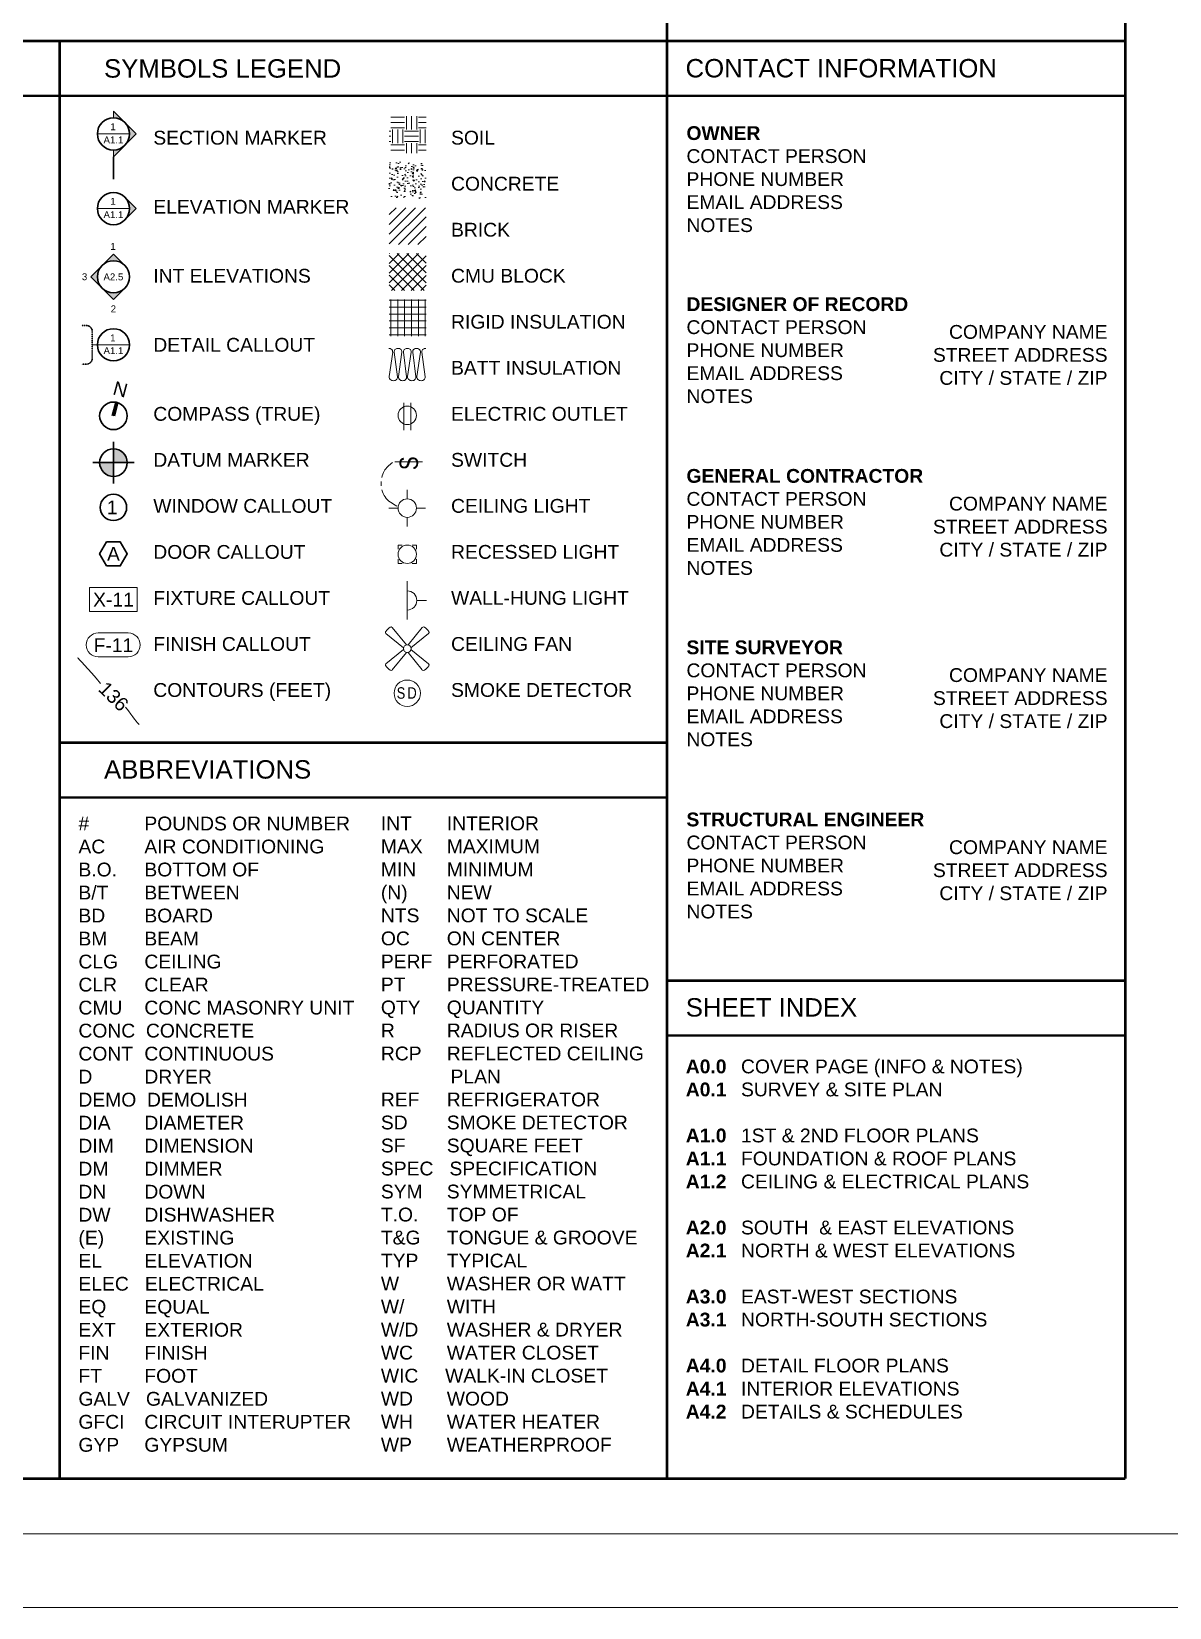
# Model space of a CAD drawing. Header units: inches. Extents: x -4969 to 16721, y 2489 to 24693.
# Drawn here: x 4449 to 5933, y 10335 to 12389 of the extents above; entities that cross this region are included whole.
import ezdxf

# ---------------------------------------------------------------- set-up
doc = ezdxf.new("R2010")
doc.units = ezdxf.units.IN
doc.header["$MEASUREMENT"] = 0
doc.linetypes.add('DASHED2', pattern=[0.375, 0.25, -0.125])
doc.layers.get('0').update_dxf_attribs({"lineweight": 5})
doc.layers.add('0-NPLT', color=1, linetype='Continuous', plot=False)
for name, color, linetype, lineweight in [('1', 1, 'Continuous', 9), ('2', 6, 'Continuous', 20), ('3', 3, 'Continuous', 30), ('4', 2, 'Continuous', 40), ('5', 4, 'Continuous', 50), ('A-ELEC', 7, 'Continuous', 9), ('A-FILL', 7, 'Continuous', 9), ('A-SYMB', 7, 'Continuous', 20), ('A-TEXTx', 7, 'Continuous', 20)]:
    doc.layers.add(name, color=color, linetype=linetype, lineweight=lineweight)
doc.styles.get("Standard").update_dxf_attribs({"font": 'Arial.ttf'})

# ---------------------------------------------------------------- blocks, each defined once
blk = doc.blocks.new('BORDER 11X17')
at = {"layer": '0-NPLT', "lineweight": 9, "ltscale": 0.1}
blk.add_lwpolyline([(29864.74, -10461.77), (29048.74, -10461.77), (29048.74, -10989.77), (29864.74, -10989.77), (29864.74, -10461.77)], dxfattribs=at)
blk.add_lwpolyline([(29792.74, -10473.77), (29078.74, -10473.77), (29078.74, -10977.77), (29792.74, -10977.77)], close=True, dxfattribs=at)
blk = doc.blocks.new('Point')
at = {"lineweight": 0, "ltscale": 0.1}
h = blk.add_hatch(color=256, dxfattribs=at)
h.dxf.hatch_style = 1
h.paths.add_polyline_path([(-3.2903, 4.1654, 0.414214), (-3.3528, 4.1029), (-3.2903, 4.1029)])
h.paths.add_polyline_path([(-3.2903, 4.1029), (-3.2903, 4.0404, 0.414214), (-3.2278, 4.1029)])
at = {"layer": '3', "ltscale": 0.1}
for q in [(-3.2903, 4.1966), (-3.384, 4.1029), (-3.1965, 4.1029), (-3.2903, 4.0091)]:
    blk.add_line((-3.2903, 4.1029), q, dxfattribs=at)
blk.add_circle((-3.2903, 4.1029), 0.0625, dxfattribs=at)
blk = doc.blocks.new('Ceiling Fan 1')
at = {"layer": 'A-ELEC', "ltscale": 0.25}
for p, q in [((7027.2, 6546.2), (7017.9, 6557.7)), ((7028.4, 6546.2), (7037.6, 6557.7)), ((7025.4, 6544.3), (7013.9, 6553.6)), ((7030.2, 6544.3), (7041.7, 6553.6)), ((7025.4, 6543.2), (7013.9, 6533.9)), ((7027.2, 6541.3), (7017.9, 6529.9)), ((7028.4, 6541.3), (7037.6, 6529.9)), ((7030.2, 6543.2), (7041.7, 6533.9))]:
    blk.add_line(p, q, dxfattribs=at)
at = {"layer": 'A-ELEC', "ltscale": 0.1}
blk.add_circle((7027.8, 6543.8), 2.5, dxfattribs=at)
at = {"layer": 'A-ELEC', "ltscale": 0.25}
for centre, radius, start, end in [((7027.8, 6543.8), 18, 128.6643, 141.3357), ((7017.2, 6557), 1, 38.8845, 128.6643), ((7038.4, 6557), 1, 51.3357, 141.1155), ((7027.8, 6543.8), 18, 38.6643, 51.3357), ((7014.5, 6554.4), 1, 141.3357, 231.1155), ((7041.1, 6554.4), 1, 308.8845, 38.6643), ((7014.5, 6533.1), 1, 128.8845, 218.6643), ((7027.8, 6543.8), 18, 218.6643, 231.3357), ((7017.2, 6530.5), 1, 231.3357, 321.1155), ((7038.4, 6530.5), 1, 218.8845, 308.6643), ((7027.8, 6543.8), 18, 308.6643, 321.3357), ((7041.1, 6533.1), 1, 321.3357, 51.1155)]:
    blk.add_arc(centre, radius, start, end, dxfattribs=at)
blk = doc.blocks.new('CALLOUT - EQUIPMENT')
at = {"layer": 'A-SYMB', "lineweight": 20, "ltscale": 0.1}
for p, q in [((6507.92, 5642.87), (6523.51, 5642.87)), ((6507.92, 5635.08), (6507.92, 5642.87)), ((6523.51, 5635.08), (6523.51, 5642.87)), ((6523.51, 5635.08), (6507.92, 5635.08))]:
    blk.add_line(p, q, dxfattribs=at)
blk = doc.blocks.new('CALLOUT - FINISHES')
at = {"layer": 'A-SYMB', "lineweight": 20, "ltscale": 0.1}
for p, q in [((6510.71, 5650.46), (6520.5, 5650.46)), ((6520.5, 5642.67), (6510.71, 5642.67))]:
    blk.add_line(p, q, dxfattribs=at)
for centre, start, end in [((6510.71, 5646.57), 90, 270), ((6520.5, 5646.57), 270, 90)]:
    blk.add_arc(centre, 3.9, start, end, dxfattribs=at)
blk = doc.blocks.new('BATT Insulation 3.5 INCH')
at = {"layer": '1', "lineweight": 5}
for p, q in [((5135.38, 4545.11), (5138.07, 4545.45)), ((5135.38, 4544.94), (5138.02, 4544.56))]:
    blk.add_line(p, q, dxfattribs=at)
for centre, radius, start, end in [((5135.48, 4545.53), 0.5, 180, 212.078), ((5135.48, 4544.53), 0.5, 148.5142, 180), ((5135.33, 4545.44), 0.333, 212.078, 277.2678), ((5135.33, 4544.61), 0.333, 81.6579, 148.5142), ((5138.07, 4544.88), 0.333, 261.6579, 302.5735), ((5138.11, 4545.12), 0.333, 34.6182, 97.2678), ((5137.98, 4545.03), 0.5, 302.5735, 34.6182)]:
    blk.add_arc(centre, radius, start, end, dxfattribs=at)

msp = doc.modelspace()

# ---------------------------------------------------------------- hatches: boundary and pattern name
at = {"layer": '1', "ltscale": 0.25}
h = msp.add_hatch(dxfattribs=at)
h.set_pattern_fill('EARTH', color=256, scale=72, style=0)
h.set_pattern_definition([(0, (4341.05, 96.042), (18, 18), [18, -18]), (0, (4341.05, 102.792), (18, 18), [18, -18]), (0, (4341.05, 109.542), (18, 18), [18, -18]), (90, (4343.3, 111.792), (-18, 18), [18, -18]), (90, (4350.05, 111.792), (-18, 18), [18, -18]), (90, (4356.8, 111.792), (-18, 18), [18, -18])])
h.paths.add_polyline_path([(4963.1035494, 12231.0171393), (4963.1035494, 12279.0171393), (4915.1035494, 12279.0171393), (4915.1035494, 12231.0171393)])
h = msp.add_hatch(dxfattribs=at)
h.set_pattern_fill('AR-CONC', color=256, scale=2, style=0)
h.set_pattern_definition([(50, (4341.05, 96.042), (14.345204, -1.255043), [1.5, -16.5]), (355, (4341.05, 96.042), (-2.775027, 15.043843), [1.2, -13.2]), (100.4514, (4342.246, 95.937), (11.570188, 13.788791), [1.274804, -14.022842]), (46.1842, (4341.05, 100.042), (21.34482, -3.31038), [2.25, -24.75]), (96.6356, (4342.83, 99.766), (18.693254, 19.482357), [1.912206, -21.03426]), (351.1842, (4341.05, 100.042), (18.69324, 19.482372), [1.8, -19.8]), (21, (4343.05, 99.042), (11.938141, -8.052378), [1.5, -16.5]), (326, (4343.05, 99.042), (4.866307, 14.503001), [1.2, -13.2]), (71.4514, (4344.045, 98.37), (16.804453, 6.45061), [1.274804, -14.022842]), (37.5, (4341.0504, 96.0416), (0.243197, 6.657877), [0, -13.04, 0, -13.4, 0, -13.25]), (7.5, (4341.0504, 96.0416), (5.2613907, 7.8882342), [0, -7.64, 0, -12.74, 0, -5.05]), (327.5, (4336.5904, 96.0416), (10.6764487, -0.4510974), [0, -5, 0, -15.6, 0, -20.7]), (317.5, (4334.59, 96.042), (11.6637234, 2.0021), [0, -6.5, 0, -10.36, 0, -14.7])])
h.paths.add_polyline_path([(4963.1035494, 12171.2999386), (4963.1035494, 12219.2999386), (4915.1035494, 12219.2999386), (4915.1035494, 12171.2999386)])
h = msp.add_hatch(dxfattribs=at)
h.set_pattern_fill('ANSI31', color=256, scale=72, style=0)
h.set_pattern_definition([(45, (4341.05, 96.042), (-6.363961, 6.363961), [])])
h.paths.add_polyline_path([(4963.1035494, 12111.5827379), (4963.1035494, 12159.5827379), (4915.1035494, 12159.5827379), (4915.1035494, 12111.5827379)])
h = msp.add_hatch(dxfattribs=at)
h.set_pattern_fill('ANSI37', color=256, scale=72, style=0)
h.set_pattern_definition([(45, (4341.05, 96.042), (-6.363961, 6.363961), []), (135, (4341.05, 96.042), (-6.363961, -6.363961), [])])
h.paths.add_polyline_path([(4963.1035494, 12051.8655373), (4963.1035494, 12099.8655373), (4915.1035494, 12099.8655373), (4915.1035494, 12051.8655373)])
h = msp.add_hatch(dxfattribs=at)
h.set_pattern_fill('ANSI37', color=256, scale=72, angle=45, style=0)
h.set_pattern_definition([(90, (4341.05, 96.042), (-9, 6e-16), []), (180, (4341.05, 96.042), (-1e-15, -9), [])])
h.paths.add_polyline_path([(4963.1035494, 11992.1483366), (4963.1035494, 12040.1483366), (4915.1035494, 12040.1483366), (4915.1035494, 11992.1483366)])
at = {"layer": 'A-FILL', "ltscale": 0.1}
h = msp.add_hatch(color=256, dxfattribs=at)
h.paths.add_polyline_path([(4570.2354006, 12270.7649184), (4585.0846431, 12255.9156759), (4570.2354006, 12241.0664335, 0.1989123674), (4576.3861582, 12255.9156759, 0.1989123674)])
h.paths.add_polyline_path([(4555.3861582, 12285.6141608), (4570.2354006, 12270.7649184, 0.1989123674), (4555.3861582, 12276.915676)])
h.paths.add_polyline_path([(4570.2354006, 12241.0664335), (4555.3861582, 12226.217191), (4555.3861582, 12234.9156759, 0.1989123674)])
msp.add_hatch(color=256, dxfattribs=at).paths.add_polyline_path([(4570.235401, 12143.7074222), (4585.0846438, 12158.5566651), (4570.235401, 12173.4059079, -0.1989123674), (4576.3861588, 12158.5566651, -0.1989123674)])
h = msp.add_hatch(color=256, dxfattribs=at)
h.paths.add_polyline_path([(4534.3861522, 12069.6129813, -0.1989123674), (4540.5369115, 12084.4622279), (4525.6876649, 12069.6129813), (4540.5369115, 12054.7637347, -0.1989123674)])
h.paths.add_polyline_path([(4570.2353956, 12084.4622371), (4555.3861582, 12099.3114746), (4540.5369115, 12084.4622279, -0.4142133813)])
h.paths.add_polyline_path([(4555.3861582, 12039.914488), (4570.2353968, 12054.7637266, -0.4142134034), (4540.5369115, 12054.7637347)])

# ---------------------------------------------------------------- linework, layer by layer
at = {"layer": '1', "ltscale": 0.1}
for p, q in [((4534.3861581, 12255.9156759), (4576.3861582, 12255.9156759)), ((4576.3861588, 12158.5566651), (4534.3861576, 12158.5566651)), ((4576.3861588, 11980.9089518), (4534.3861576, 11980.9089518))]:
    msp.add_line(p, q, dxfattribs=at)
at = {"layer": '1', "ltscale": 0.25}
for points, knots in [([(4919.1902903, 11827.4125278), (4915.1414367, 11824.016518), (4908.9069658, 11818.7873033), (4905.8982469, 11810.951091), (4905.2344219, 11808.0528265)], [0, 0, 0, 0, 15.6124370914, 24.0402090702, 24.0402090702, 24.0402090702, 24.0402090702]), ([(4905.4829725, 11791.6642998), (4906.3475537, 11788.3312003), (4910.5088669, 11778.8714135), (4919.262702, 11773.754457), (4925.1280808, 11770.3259153)], [39.4592660707, 39.4592660707, 39.4592660707, 39.4592660707, 49.1972392572, 68.9714348903, 68.9714348903, 68.9714348903, 68.9714348903])]:
    msp.add_open_spline(points, degree=3, knots=knots, dxfattribs=at)
at = {"layer": '2', "ltscale": 0.1}
for p, q in [((4585.0846431, 12255.9156759), (4555.3861582, 12285.6141608)), ((4555.3861582, 12285.6141608), (4555.3861582, 12276.915676)), ((4537.3861582, 12255.9156759), (4573.3861582, 12255.9156759)), ((4585.0846431, 12255.9156759), (4555.3861582, 12226.217191)), ((4555.3861582, 12234.9156759), (4555.3861582, 12226.217191)), ((4585.0846438, 12158.5566651), (4570.235401, 12173.4059079)), ((4585.0846438, 12158.5566651), (4570.235401, 12143.7074222)), ((4555.3861582, 12099.3114746), (4525.6876649, 12069.6129813)), ((4555.3861582, 12099.3114746), (4570.2354048, 12084.4622279)), ((4555.3861582, 12039.914488), (4525.6876649, 12069.6129813)), ((4555.3861582, 12039.914488), (4570.2354048, 12054.7637347)), ((4555.3861582, 11888.2954984), (4560.044901, 11905.6821633)), ((4933.993047, 11905.4500493), (4933.993047, 11869.4500493)), ((4942.993047, 11905.4500493), (4942.993047, 11869.4500493)), ((4922.3065965, 11828.4487863), (4958.3065965, 11828.4487863)), ((4926.493047, 11714.2607848), (4926.493047, 11719.8031029)), ((4932.0353652, 11719.8031029), (4926.493047, 11719.8031029)), ((4950.493047, 11719.8031029), (4944.9507289, 11719.8031029)), ((4950.493047, 11714.2607848), (4950.493047, 11719.8031029)), ((4926.493047, 11695.8031029), (4926.493047, 11701.345421)), ((4926.493047, 11695.8031029), (4932.0353652, 11695.8031029)), ((4944.9507289, 11695.8031029), (4950.493047, 11695.8031029)), ((4950.493047, 11695.8031029), (4950.493047, 11701.345421)), ((4938.493047, 11672.6273387), (4938.493047, 11622.6273387)), ((4950.993047, 11647.6273387), (4963.493047, 11647.6273387))]:
    msp.add_line(p, q, dxfattribs=at)
at = {"layer": '2', "ltscale": 0.25}
for p, q in [((4534.3861576, 11980.9089518), (4527.8032367, 11980.9089518)), ((4938.493047, 11779.9617244), (4938.493047, 11791.9617244)), ((4926.493047, 11767.9617244), (4914.493047, 11767.9617244)), ((4938.493047, 11755.9617244), (4938.493047, 11743.9617244)), ((4950.493047, 11767.9617244), (4962.493047, 11767.9617244))]:
    msp.add_line(p, q, dxfattribs=at)
at = {"layer": '2', "ltscale": 0.1}
for centre, radius in [((4938.493047, 11888.9500493), 12), ((4938.493047, 11767.9617244), 12), ((4938.493047, 11707.8031029), 12), ((4938.493047, 11526.6237789), 17.1739065)]:
    msp.add_circle(centre, radius, dxfattribs=at)
msp.add_arc((4938.493047, 11647.6273387), 12.5, 270, 90, dxfattribs=at)
at = {"layer": '2', "ltscale": 0.25}
msp.add_open_spline([(4904.4547962, 11802.6189648), (4904.3399613, 11800.7837133), (4904.3682944, 11798.9307782), (4904.5385605, 11797.0981615)], degree=3, dxfattribs=at)
at = {"layer": '2', "ltscale": 0.1}
for points in [[(4538.5506077, 11539.420843), (4522.5339497, 11558.494845), (4508.9266807, 11572.5036446), (4508.5436494, 11572.8913133)], [(4589.0114386, 11485.7887706), (4586.0803601, 11488.253594), (4581.6150817, 11494.5415649), (4571.1962342, 11508.5042919)]]:
    msp.add_open_spline(points, degree=3, dxfattribs=at)
at = {"layer": '3', "ltscale": 0.1}
msp.add_line((4555.3861582, 12226.217191), (4555.3861582, 12196.7366069), dxfattribs=at)
at = {"layer": '3', "linetype": 'DASHED2', "ltscale": 0.2, "flags": 128}
msp.add_lwpolyline([(4514.2468469, 11955.815519), (4520.2806767, 11955.815519, 0.4142135624), (4527.8032367, 11963.338079), (4527.8032367, 11998.4798245, 0.4142135624), (4520.2806767, 12006.0023845), (4514.2468469, 12006.0023845)], format="xyb", dxfattribs=at)
at = {"layer": '3', "ltscale": 0.1}
msp.add_lwpolyline([(4546.3386488, 11692.6499088), (4537.3386488, 11708.238366), (4546.3386488, 11723.8268233), (4564.3386488, 11723.8268233), (4573.3386488, 11708.238366), (4564.3386488, 11692.6499088)], close=True, dxfattribs=at)
for centre, radius in [((4555.3861582, 12255.9156759), 21.0000001), ((4555.3861582, 12158.5566651), 21.0000006), ((4555.3861582, 12069.6129813), 21.000006), ((4555.3861582, 11980.9089518), 21.0000006), ((4555.3861582, 11888.2954984), 18), ((4555.3861582, 11768.8808969), 17.1739065)]:
    msp.add_circle(centre, radius, dxfattribs=at)
at = {"layer": '4', "ltscale": 0.25}
for p, q in [((4485.0505224, 12305.4302578), (3187.8620425, 12305.4302578)), ((5277.0505224, 12305.4302578), (4485.0505224, 12305.4302578))]:
    msp.add_line(p, q, dxfattribs=at)
at = {"layer": '4', "ltscale": 0.1}
for p, q in [((5277.0505224, 12305.4302578), (5874.6735625, 12305.4302578)), ((4485.0505224, 11390.542468), (5277.0505224, 11390.542468)), ((5277.0505224, 11080.2348689), (5874.6735625, 11080.2348689))]:
    msp.add_line(p, q, dxfattribs=at)
at = {"layer": '5', "ltscale": 0.1}
for p, q in [((5277.0505224, 14174.5008975), (5277.0505224, 10502.542468)), ((5874.6735625, 14174.5008975), (5874.6735625, 10502.542468)), ((1890.6735625, 12377.4302578), (4485.0505224, 12377.4302578)), ((4485.0505224, 12377.4302578), (5277.0505224, 12377.4302578)), ((4485.0505224, 12377.4302578), (4485.0505224, 10502.542468)), ((5277.0505224, 12377.4302578), (5874.6735625, 12377.4302578)), ((4554.6617138, 11888.4896127), (4559.3204566, 11905.8762775)), ((4556.1106025, 11888.1013841), (4560.7693454, 11905.488049)), ((4485.0505224, 11462.542468), (5277.0505224, 11462.542468)), ((5277.0505224, 11152.2348689), (5874.6735625, 11152.2348689)), ((306.6735625, 10502.542468), (5874.6735625, 10502.542468))]:
    msp.add_line(p, q, dxfattribs=at)
at = {"layer": '5', "ltscale": 0.25}
msp.add_line((4485.0505224, 10502.542468), (5277.0505224, 10502.542468), dxfattribs=at)

# ---------------------------------------------------------------- block references
at = {"ltscale": 0.1}
for name, p, xscale, yscale, zscale in [('BORDER 11X17', (-232395.2402991, 98252.6776261), 8, 8, 8), ('Point', (3607.7881223, 10645.6660596), -288, 288, 288)]:
    msp.add_blockref(name, p, dxfattribs=dict(at, xscale=xscale, yscale=yscale, zscale=zscale))
at = {"layer": '1', "ltscale": 0.25, "xscale": 12.02975875686389, "yscale": 12.02975875686389, "zscale": 12.02975875686389, "rotation": 270}
for p in [(-49755.0366079, 73748.7552263), (-49743.0068491, 73748.7552263), (-49730.9770903, 73748.7552263), (-49718.9473316, 73748.7552263)]:
    msp.add_blockref('BATT Insulation 3.5 INCH', p, dxfattribs=at)
at = {"layer": '2', "ltscale": 0.1}
for name, p, xscale, yscale, zscale in [('CALLOUT - EQUIPMENT', (-21507.8636401, -10907.3254993), 4.00002, 4.00002, 4.00002), ('CALLOUT - FINISHES', (-21507.3042576, -10996.7044283), 4.000001999999999, 4.000001999999999, 4.000001999999999)]:
    msp.add_blockref(name, p, dxfattribs=dict(at, xscale=xscale, yscale=yscale, zscale=zscale))
at = {"layer": '2', "ltscale": 0.25, "xscale": 2, "yscale": 2, "zscale": 2}
msp.add_blockref('Ceiling Fan 1', (-9117.0814788, -1502.8647311), dxfattribs=at)

# ---------------------------------------------------------------- texts
at = {"ltscale": 0.5}
for s, insert, char_height, attachment_point in [('{SYMBOLS LEGEND}', (4543.122695, 12353.3066187), 24, 1), ('{CONTACT INFORMATION}', (5301.4634825, 12353.5914525), 24, 1), ('{\\fArial|b0|i0|c0|p0;\\T1.25;\\W0.8;SD}', (4939.3175857, 11526.8401394), 15, 5), ('{ABBREVIATIONS}', (4543.122695, 11439.2895296), 24, 1)]:
    msp.add_mtext(s, dxfattribs=dict(at, insert=insert, char_height=char_height, attachment_point=attachment_point))
at = {"ltscale": 0.1, "attachment_point": 5}
for s, insert, char_height, width in [('{1}', (4554.7658719, 12265.1975397), 9, 19.542323671), ('{\\H0.75x;A1.1}', (4555.3776426, 12248.0573304), 12, 19.702621659), ('{1}', (4554.7658719, 12168.055831), 9, 19.542323671), ('{\\H0.75x;A1.1}', (4555.3776426, 12150.5896685), 12, 19.702621659), ('{1}', (4554.8565221, 12109.2627646), 9, 6.93892993), ('{3}', (4517.7102848, 12069.6129813), 9, 6.93892993), ('{\\H0.75x;A2.5}', (4555.3149873, 12069.4180341), 12, 19.702621659), ('{\\H1.5x;2}', (4555.2696616, 12027.7835603), 6, 6.562846085), ('{1}', (4554.5131774, 11989.9387231), 9.00000045, 19.542324649), ('{\\H0.75x;A1.1}', (4555.3776426, 11973.259216), 12.0000006, 19.702622644)]:
    msp.add_mtext(s, dxfattribs=dict(at, insert=insert, char_height=char_height, width=width))
at = {"ltscale": 0.1, "insert": (4564.4848777, 11922.9134834), "char_height": 18, "width": 33.451734269, "attachment_point": 5, "rotation": 345}
msp.add_mtext('{N}', dxfattribs=at)
at = {"ltscale": 0.5, "char_height": 18, "width": 21.86365255, "attachment_point": 5}
for s, insert in [('{1}', (4553.7171972, 11768.8808969)), ('{A}', (4555.3776472, 11708.2467329)), ('{X-11}', (4555.3861582, 11648.5561944)), ('{F-11}', (4555.3861582, 11589.2336547))]:
    msp.add_mtext(s, dxfattribs=dict(at, insert=insert))
at = {"layer": '1', "ltscale": 0.1, "insert": (4546.9874368, 11543.5936195), "char_height": 18, "attachment_point": 1, "rotation": 315.5423623323}
msp.add_mtext('{136}', dxfattribs=at)
at = {"layer": '3', "ltscale": 0.5, "insert": (4928.5563568, 11835.4568608), "char_height": 24, "attachment_point": 3, "rotation": 90}
msp.add_mtext('{\\fArial|b0|i0|c0|p0;\\W0.8;S}', dxfattribs=at)
at = {"layer": 'A-TEXTx', "ltscale": 0.5, "char_height": 18, "attachment_point": 1}
for s, insert in [('{SECTION MARKER\\P\\P\\PELEVATION MARKER\\P\\P\\PINT ELEVATIONS\\P\\P\\PDETAIL CALLOUT\\P\\P\\PCOMPASS (TRUE)\\P\\PDATUM MARKER\\P\\PWINDOW CALLOUT\\P\\P\\H0.999997x;DOOR CALLOUT\\P\\P\\H0.999997x;FIXTURE CALLOUT\\P\\P\\H0.999997x;FINISH CALLOUT\\P\\PCONTOURS (FEET)}', (4607.3549201, 12259.9642673)), ('{SOIL\\P\\PCONCRETE\\P\\PBRICK\\P\\PCMU BLOCK\\P\\PRIGID INSULATION\\P\\PBATT INSULATION\\P\\PELECTRIC OUTLET\\P\\PSWITCH\\P\\PCEILING LIGHT\\P\\PRECESSED LIGHT\\P\\PWALL-HUNG LIGHT\\P\\PCEILING FAN\\P\\PSMOKE DETECTOR}', (4995.6328683, 12260.0123745)), ('{# ^I  POUNDS OR NUMBER\\PAC ^I  AIR CONDITIONING\\PB.O. ^I  BOTTOM OF\\PB/T ^I  BETWEEN\\PBD ^I  BOARD\\PBM ^I  BEAM\\PCLG ^I  CEILING\\PCLR^I  CLEAR\\PCMU ^I  CONC MASONRY UNIT\\PCONC  CONCRETE\\PCONT^I  CONTINUOUS\\PD ^I  DRYER\\PDEMO  DEMOLISH\\PDIA ^I  DIAMETER\\PDIM ^I  DIMENSION\\PDM ^I  DIMMER\\PDN ^I  DOWN\\PDW ^I  DISHWASHER\\P(E) ^I  EXISTING\\PEL ^I  ELEVATION\\PELEC   ELECTRICAL\\PEQ ^I  EQUAL\\PEXT^I  EXTERIOR\\PFIN ^I  FINISH\\PFT ^I  FOOT\\PGALV   GALVANIZED\\PGFCI ^I  CIRCUIT INTERUPTER\\PGYP ^I  GYPSUM}', (4509.7203032, 11365.7395094)), ('INT ^I  INTERIOR\\PMAX ^I  MAXIMUM\\PMIN ^I  MINIMUM\\P(N) ^I  NEW\\PNTS^I  NOT TO SCALE\\POC ^I  ON CENTER\\PPERF^I  PERFORATED\\PPT ^I  PRESSURE-TREATED\\PQTY ^I  QUANTITY\\PR ^I  RADIUS OR RISER\\PRCP^I  REFLECTED CEILING\\P             PLAN\\PREF ^I  REFRIGERATOR\\PSD ^I  SMOKE DETECTOR\\PSF ^I  SQUARE FEET\\PSPEC   SPECIFICATION\\PSYM ^I  SYMMETRICAL\\PT.O. ^I  TOP OF\\PT&G^I  TONGUE & GROOVE\\PTYP ^I  TYPICAL\\PW ^I  WASHER OR WATT\\PW/ ^I  WITH\\PW/D ^I  WASHER & DRYER\\PWC ^I  WATER CLOSET \\PWIC     WALK-IN CLOSET\\PWD ^I  WOOD\\PWH ^I  WATER HEATER\\PWP ^I  WEATHERPROOF', (4904.1163452, 11365.9626595))]:
    msp.add_mtext(s, dxfattribs=dict(at, insert=insert))
at = {"layer": 'A-TEXTx', "ltscale": 0.5}
for s, insert, char_height, width, attachment_point in [('{\\fArial|b1|i0|c0|p34;\\H0.5x;OWNER\\fArial|b0|i0|c0|p34;\\T1.25;\\P\\H0.999999x;\\T1;CONTACT PERSON  \\PPHONE NUMBER     \\fArial|b1|i0|c0|p34;\\P\\fArial|b0|i0|c0|p34;EMAIL ADDRESS  \\PNOTES \\P             }', (5302.6331563, 12266.0002605), 36, 671.520672956, 1), ('{\\fArial|b1|i0|c0|p34;\\H0.5x;DESIGNER OF RECORD\\T1.25;\\P\\fArial|b0|i0|c0|p34;\\T1;CONTACT PERSON \\PPHONE NUMBER     \\PEMAIL ADDRESS     \\PNOTES        \\P\\H0.5x; \\H2x;              }', (5302.6331563, 12042.9246565), 36, 671.520672956, 1), ('{\\fArial|b0|i0|c0|p34;\\H0.5x;COMPANY NAME   \\PSTREET ADDRESS  \\PCITY / STATE / ZIP  }', (5851.7538134, 12006.7498066), 36, 629.15382552, 3), ('{\\fArial|b1|i0|c0|p34;\\H0.5x;GENERAL CONTRACTOR\\T1.25;\\P\\fArial|b0|i0|c0|p34;\\H1x;\\T1;CONTACT PERSON \\PPHONE NUMBER     \\PEMAIL ADDRESS     \\PNOTES        \\P\\H0.5x; \\H2x;              }', (5302.6331563, 11819.0029232), 36, 671.520672956, 1), ('{\\fArial|b0|i0|c0|p34;\\H0.5x;COMPANY NAME   \\PSTREET ADDRESS  \\PCITY / STATE / ZIP  }', (5851.7538134, 11782.8280733), 36, 629.15382552, 3), ('{\\fArial|b1|i0|c0|p34;\\H0.5x;SITE SURVEYOR\\T1.25;\\P\\fArial|b0|i0|c0|p34;\\T1;CONTACT PERSON \\PPHONE NUMBER     \\PEMAIL ADDRESS     \\PNOTES        \\P\\H0.5x; \\H2x;              }', (5302.6331563, 11595.4421416), 36, 671.520672956, 1), ('{\\fArial|b0|i0|c0|p34;\\H0.5x;COMPANY NAME   \\PSTREET ADDRESS  \\PCITY / STATE / ZIP  }', (5851.7538134, 11559.2672917), 36, 629.15382552, 3), ('{\\fArial|b1|i0|c0|p34;\\H0.5x;STRUCTURAL ENGINEER\\T1.25;\\P\\fArial|b0|i0|c0|p34;\\T1;CONTACT PERSON \\PPHONE NUMBER     \\PEMAIL ADDRESS     \\PNOTES        \\P\\H0.5x; \\H2x;              }', (5302.6331563, 11371.0032162), 36, 671.520672956, 1), ('{\\fArial|b0|i0|c0|p34;\\H0.5x;COMPANY NAME   \\PSTREET ADDRESS  \\PCITY / STATE / ZIP  }', (5851.7538134, 11334.8283663), 36, 629.15382552, 3), ('{\\fArial|b0|i0|c0|p34;\\H1.33333x;SHEET INDEX\\fArial|b1|i0|c0|p34;\\P\\P\\H0.75x;A0.0\\fArial|b0|i0|c0|p34;^ICOVER PAGE (INFO & NOTES)\\P\\fArial|b1|i0|c0|p34;A0.1\\fArial|b0|i0|c0|p34; ^ISURVEY & SITE PLAN\\P\\P\\fArial|b1|i0|c0|p34;A1.0\\fArial|b0|i0|c0|p34; ^I1ST & 2ND FLOOR PLANS\\P\\fArial|b1|i0|c0|p34;A1.1\\fArial|b0|i0|c0|p34; ^IFOUNDATION & ROOF PLANS\\P\\fArial|b1|i0|c0|p34;A1.2\\fArial|b0|i0|c0|p34; ^ICEILING & ELECTRICAL PLANS\\P\\P\\fArial|b1|i0|c0|p34;A2.0\\fArial|b0|i0|c0|p34; ^ISOUTH  & EAST ELEVATIONS\\P\\fArial|b1|i0|c0|p34;A2.1\\fArial|b0|i0|c0|p34; ^INORTH & WEST ELEVATIONS \\P\\P\\fArial|b1|i0|c0|p34;A3.0\\fArial|b0|i0|c0|p34;  ^IEAST-WEST SECTIONS\\P\\fArial|b1|i0|c0|p34;A3.1\\fArial|b0|i0|c0|p34; ^INORTH-SOUTH SECTIONS\\P\\P\\fArial|b1|i0|c0|p34;A4.0\\fArial|b0|i0|c0|p34; ^IDETAIL FLOOR PLANS\\P\\fArial|b1|i0|c0|p34;A4.1\\fArial|b0|i0|c0|p34; ^IINTERIOR ELEVATIONS\\P\\fArial|b1|i0|c0|p34;A4.2\\fArial|b0|i0|c0|p34; ^IDETAILS & SCHEDULES}', (5301.7332218, 11129.0037875), 18, 576.580922634, 1)]:
    msp.add_mtext(s, dxfattribs=dict(at, insert=insert, char_height=char_height, width=width, attachment_point=attachment_point))

doc.saveas('drawing.dxf')
